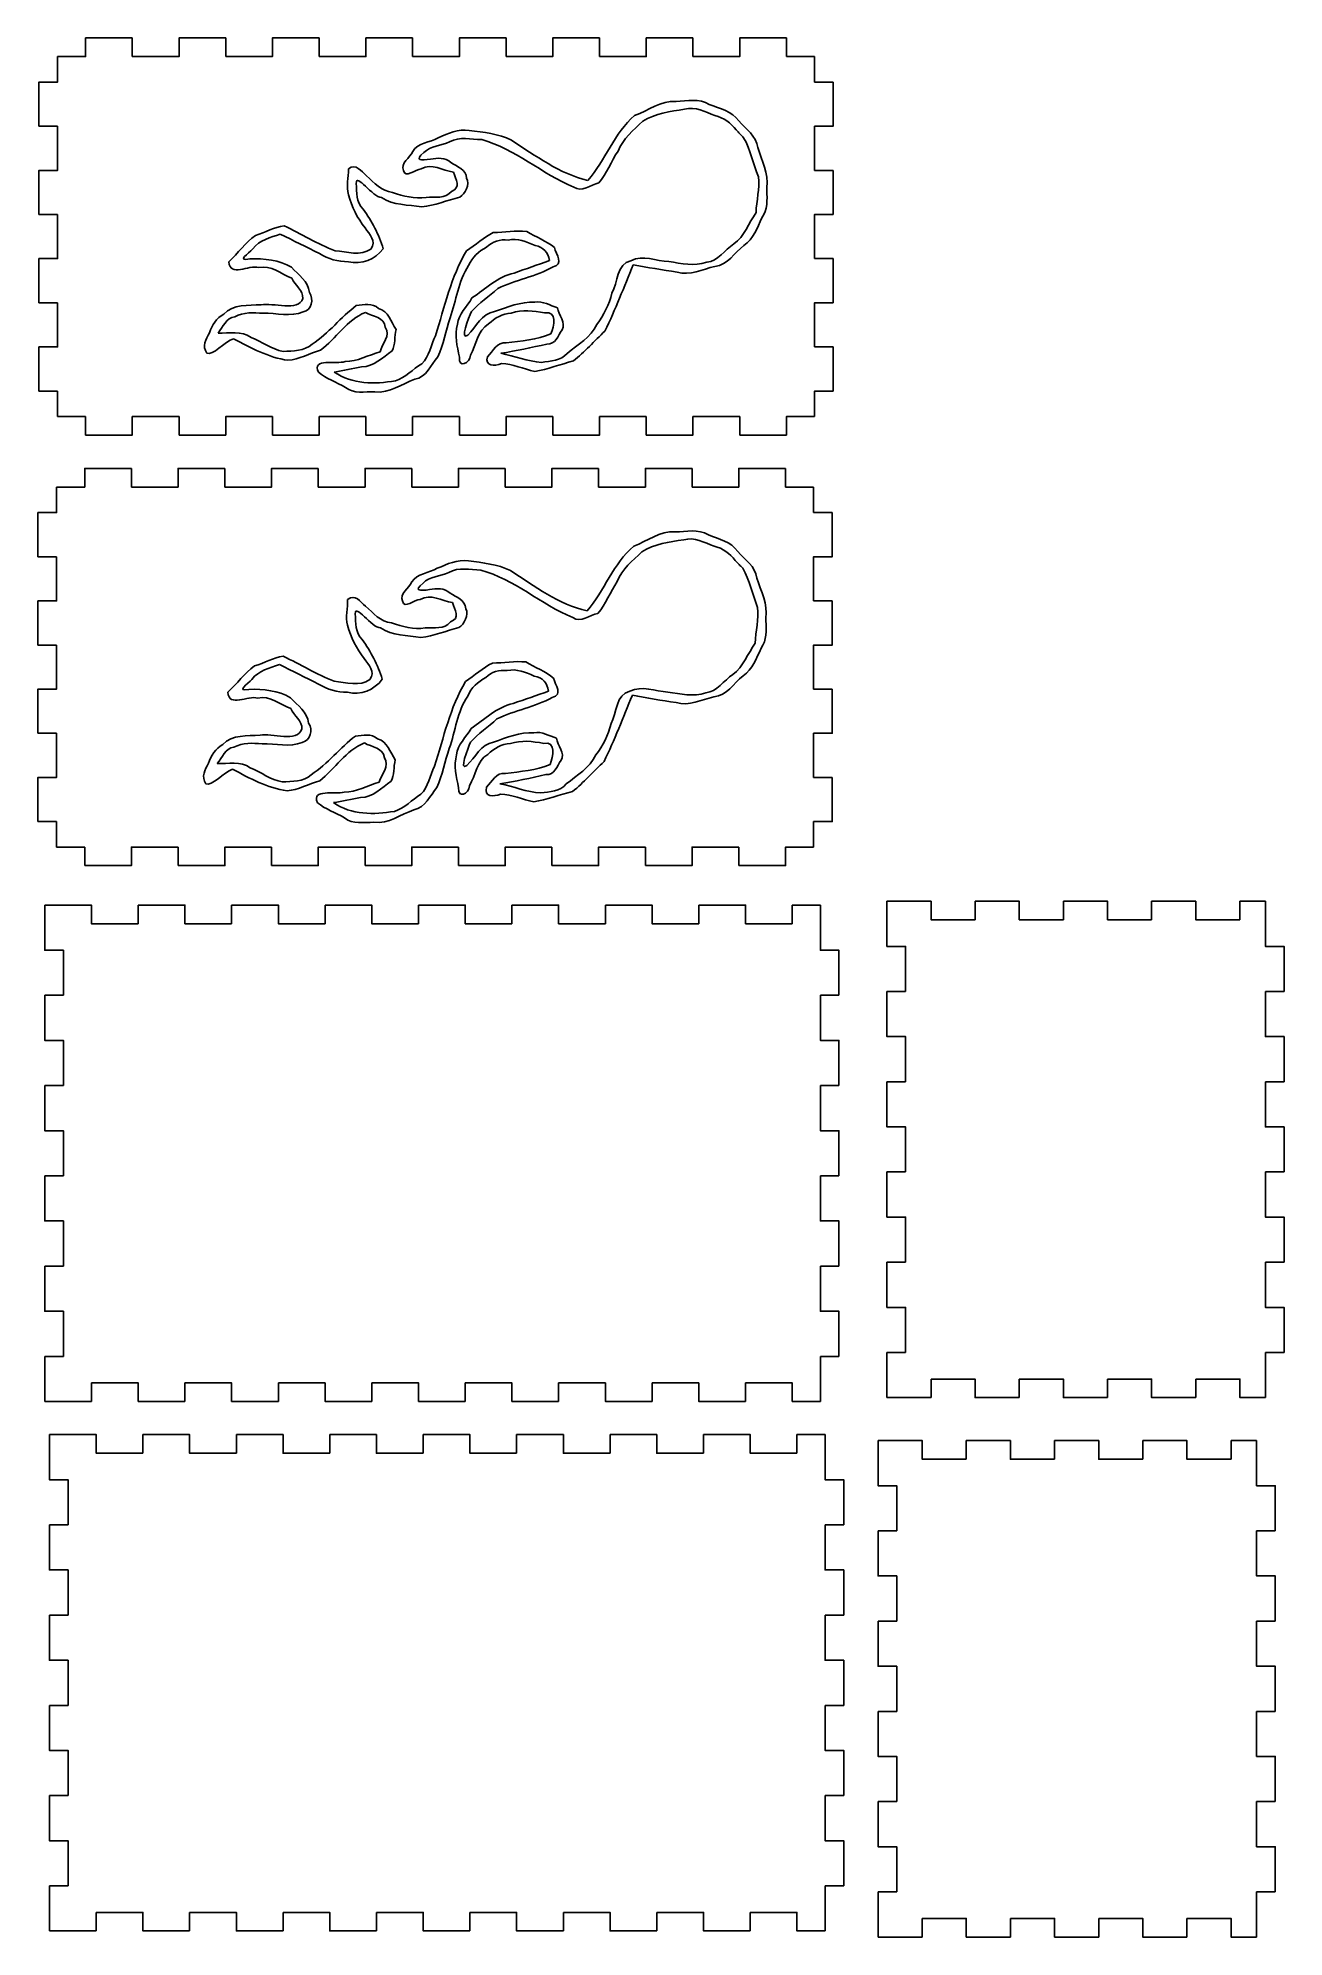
# Model space of a CAD drawing. Extents: x 23 to 927, y 28 to 1405.
import ezdxf

# ---------------------------------------------------------------- set-up
doc = ezdxf.new("R2010")
doc.units = 0
doc.layers.add('box', color=7, linetype='CONTINUOUS')

msp = doc.modelspace()

# ---------------------------------------------------------------- linework, layer by layer
at = {"layer": 'box', "color": 7}
for points in [[(37.6077, 1391.9602), (57.9897, 1391.9602), (57.9897, 1405.4602), (91.8727, 1405.4602)], [(91.8727, 1391.9602), (91.8727, 1405.4602)], [(91.8727, 1391.9602), (125.7547, 1391.9602), (125.7547, 1405.4602), (159.6367, 1405.4602)], [(159.6367, 1391.9602), (159.6367, 1405.4602)], [(159.6367, 1391.9602), (193.5197, 1391.9602), (193.5197, 1405.4602), (227.4017, 1405.4602)], [(227.4017, 1391.9602), (227.4017, 1405.4602)], [(227.4017, 1391.9602), (261.2837, 1391.9602), (261.2837, 1405.4602), (295.1667, 1405.4602)], [(295.1667, 1391.9602), (295.1667, 1405.4602)], [(295.1667, 1391.9602), (329.0487, 1391.9602), (329.0487, 1405.4602), (362.9307, 1405.4602)], [(362.9307, 1391.9602), (362.9307, 1405.4602)], [(362.9307, 1391.9602), (396.8137, 1391.9602), (396.8137, 1405.4602), (430.6957, 1405.4602)], [(430.6957, 1391.9602), (430.6957, 1405.4602)], [(430.6957, 1391.9602), (464.5777, 1391.9602), (464.5777, 1405.4602), (498.4607, 1405.4602)], [(498.4607, 1391.9602), (498.4607, 1405.4602)], [(498.4607, 1391.9602), (532.3427, 1391.9602), (532.3427, 1405.4602), (566.2247, 1405.4602)], [(566.2247, 1391.9602), (566.2247, 1405.4602)], [(37.6077, 1391.9602), (37.6077, 1373.4602), (24.1077, 1373.4602), (24.1077, 1341.4602)], [(566.2247, 1391.9602), (586.6077, 1391.9602)], [(586.6077, 1391.9602), (586.6077, 1373.4602)], [(600.1077, 1373.4602), (586.6077, 1373.4602)], [(600.1077, 1373.4602), (600.1077, 1341.4602), (586.6077, 1341.4602), (586.6077, 1309.4602)], [(37.6077, 1341.4602), (24.1077, 1341.4602)], [(37.6077, 1341.4602), (37.6077, 1309.4602), (24.1077, 1309.4602), (24.1077, 1277.4602)], [(529.79694, 1338.7597), (529.79618, 1338.7514)], [(600.1077, 1309.4602), (586.6077, 1309.4602)], [(600.1077, 1309.4602), (600.1077, 1277.4602), (586.6077, 1277.4602), (586.6077, 1245.4602)], [(551.99137, 1294.9257), (552.00392, 1294.9242)], [(37.6077, 1277.4602), (24.1077, 1277.4602)], [(37.6077, 1277.4602), (37.6077, 1245.4602), (24.1077, 1245.4602), (24.1077, 1213.4602)], [(600.1077, 1245.4602), (586.6077, 1245.4602)], [(600.1077, 1245.4602), (600.1077, 1213.4602), (586.6077, 1213.4602), (586.6077, 1181.4602)], [(37.6077, 1213.4602), (24.1077, 1213.4602)], [(37.6077, 1213.4602), (37.6077, 1181.4602), (24.1077, 1181.4602), (24.1077, 1149.4602)], [(600.1077, 1181.4602), (586.6077, 1181.4602)], [(600.1077, 1181.4602), (600.1077, 1149.4602), (586.6077, 1149.4602), (586.6077, 1130.9602)], [(37.6077, 1149.4602), (24.1077, 1149.4602)], [(37.6077, 1149.4602), (37.6077, 1130.9602)], [(37.6077, 1130.9602), (57.9897, 1130.9602)], [(57.9897, 1117.4602), (57.9897, 1130.9602)], [(57.9897, 1117.4602), (91.8727, 1117.4602), (91.8727, 1130.9602), (125.7547, 1130.9602)], [(125.7547, 1117.4602), (125.7547, 1130.9602)], [(125.7547, 1117.4602), (159.6367, 1117.4602), (159.6367, 1130.9602), (193.5197, 1130.9602)], [(193.5197, 1117.4602), (193.5197, 1130.9602)], [(193.5197, 1117.4602), (227.4017, 1117.4602), (227.4017, 1130.9602), (261.2837, 1130.9602)], [(261.2837, 1117.4602), (261.2837, 1130.9602)], [(261.2837, 1117.4602), (295.1667, 1117.4602), (295.1667, 1130.9602), (329.0487, 1130.9602)], [(329.0487, 1117.4602), (329.0487, 1130.9602)], [(329.0487, 1117.4602), (362.9307, 1117.4602), (362.9307, 1130.9602), (396.8137, 1130.9602)], [(396.8137, 1117.4602), (396.8137, 1130.9602)], [(396.8137, 1117.4602), (430.6957, 1117.4602), (430.6957, 1130.9602), (464.5777, 1130.9602)], [(464.5777, 1117.4602), (464.5777, 1130.9602)], [(464.5777, 1117.4602), (498.4607, 1117.4602), (498.4607, 1130.9602), (532.3427, 1130.9602)], [(532.3427, 1117.4602), (532.3427, 1130.9602)], [(532.3427, 1117.4602), (566.2247, 1117.4602), (566.2247, 1130.9602), (586.6077, 1130.9602)], [(36.945844, 1079.7698), (57.327844, 1079.7698), (57.327844, 1093.2698), (91.210844, 1093.2698)], [(91.210844, 1079.7698), (91.210844, 1093.2698)], [(91.210844, 1079.7698), (125.09284, 1079.7698), (125.09284, 1093.2698), (158.97484, 1093.2698)], [(158.97484, 1079.7698), (158.97484, 1093.2698)], [(158.97484, 1079.7698), (192.85784, 1079.7698), (192.85784, 1093.2698), (226.73984, 1093.2698)], [(226.73984, 1079.7698), (226.73984, 1093.2698)], [(226.73984, 1079.7698), (260.62184, 1079.7698), (260.62184, 1093.2698), (294.50484, 1093.2698)], [(294.50484, 1079.7698), (294.50484, 1093.2698)], [(294.50484, 1079.7698), (328.38684, 1079.7698), (328.38684, 1093.2698), (362.26884, 1093.2698)], [(362.26884, 1079.7698), (362.26884, 1093.2698)], [(362.26884, 1079.7698), (396.15184, 1079.7698), (396.15184, 1093.2698), (430.03384, 1093.2698)], [(430.03384, 1079.7698), (430.03384, 1093.2698)], [(430.03384, 1079.7698), (463.91584, 1079.7698), (463.91584, 1093.2698), (497.79884, 1093.2698)], [(497.79884, 1079.7698), (497.79884, 1093.2698)], [(497.79884, 1079.7698), (531.68084, 1079.7698), (531.68084, 1093.2698), (565.56284, 1093.2698)], [(565.56284, 1079.7698), (565.56284, 1093.2698)], [(36.945844, 1079.7698), (36.945844, 1061.2698), (23.445844, 1061.2698), (23.445844, 1029.2698)], [(565.56284, 1079.7698), (585.94584, 1079.7698)], [(585.94584, 1079.7698), (585.94584, 1061.2698)], [(599.44584, 1061.2698), (585.94584, 1061.2698)], [(599.44584, 1061.2698), (599.44584, 1029.2698), (585.94584, 1029.2698), (585.94584, 997.26984)], [(36.945844, 1029.2698), (23.445844, 1029.2698)], [(36.945844, 1029.2698), (36.945844, 997.26984), (23.445844, 997.26984), (23.445844, 965.26984)], [(529.13508, 1026.5693), (529.13432, 1026.561)], [(599.44584, 997.26984), (585.94584, 997.26984)], [(599.44584, 997.26984), (599.44584, 965.26984), (585.94584, 965.26984), (585.94584, 933.26984)], [(551.32951, 982.73534), (551.34206, 982.73384)], [(36.945844, 965.26984), (23.445844, 965.26984)], [(36.945844, 965.26984), (36.945844, 933.26984), (23.445844, 933.26984), (23.445844, 901.26984)], [(599.44584, 933.26984), (585.94584, 933.26984)], [(599.44584, 933.26984), (599.44584, 901.26984), (585.94584, 901.26984), (585.94584, 869.26984)], [(36.945844, 901.26984), (23.445844, 901.26984)], [(36.945844, 901.26984), (36.945844, 869.26984), (23.445844, 869.26984), (23.445844, 837.26984)], [(599.44584, 869.26984), (585.94584, 869.26984)], [(599.44584, 869.26984), (599.44584, 837.26984), (585.94584, 837.26984), (585.94584, 818.76984)], [(36.945844, 837.26984), (23.445844, 837.26984)], [(36.945844, 837.26984), (36.945844, 818.76984)], [(36.945844, 818.76984), (57.327844, 818.76984)], [(57.327844, 805.26984), (57.327844, 818.76984)], [(57.327844, 805.26984), (91.210844, 805.26984), (91.210844, 818.76984), (125.09284, 818.76984)], [(125.09284, 805.26984), (125.09284, 818.76984)], [(125.09284, 805.26984), (158.97484, 805.26984), (158.97484, 818.76984), (192.85784, 818.76984)], [(192.85784, 805.26984), (192.85784, 818.76984)], [(192.85784, 805.26984), (226.73984, 805.26984), (226.73984, 818.76984), (260.62184, 818.76984)], [(260.62184, 805.26984), (260.62184, 818.76984)], [(260.62184, 805.26984), (294.50484, 805.26984), (294.50484, 818.76984), (328.38684, 818.76984)], [(328.38684, 805.26984), (328.38684, 818.76984)], [(328.38684, 805.26984), (362.26884, 805.26984), (362.26884, 818.76984), (396.15184, 818.76984)], [(396.15184, 805.26984), (396.15184, 818.76984)], [(396.15184, 805.26984), (430.03384, 805.26984), (430.03384, 818.76984), (463.91584, 818.76984)], [(463.91584, 805.26984), (463.91584, 818.76984)], [(463.91584, 805.26984), (497.79884, 805.26984), (497.79884, 818.76984), (531.68084, 818.76984)], [(531.68084, 805.26984), (531.68084, 818.76984)], [(531.68084, 805.26984), (565.56284, 805.26984), (565.56284, 818.76984), (585.94584, 818.76984)], [(28.34646, 776.6929), (62.22881, 776.6929), (62.22881, 763.1929), (96.11116, 763.1929)], [(41.84646, 711.2384), (41.84646, 743.9656), (28.34646, 743.9656), (28.34646, 776.6929)], [(96.11116, 776.6929), (96.11116, 763.1929)], [(96.11116, 776.6929), (129.9935, 776.6929), (129.9935, 763.1929), (163.8759, 763.1929)], [(163.8759, 776.6929), (163.8759, 763.1929)], [(163.8759, 776.6929), (197.7582, 776.6929), (197.7582, 763.1929), (231.6406, 763.1929)], [(231.6406, 776.6929), (231.6406, 763.1929)], [(231.6406, 776.6929), (265.5229, 776.6929), (265.5229, 763.1929), (299.4053, 763.1929)], [(299.4053, 776.6929), (299.4053, 763.1929)], [(299.4053, 776.6929), (333.2876, 776.6929), (333.2876, 763.1929), (367.17, 763.1929)], [(367.17, 776.6929), (367.17, 763.1929)], [(367.17, 776.6929), (401.0523, 776.6929), (401.0523, 763.1929), (434.9347, 763.1929)], [(434.9347, 776.6929), (434.9347, 763.1929)], [(434.9347, 776.6929), (468.817, 776.6929), (468.817, 763.1929), (502.6994, 763.1929)], [(502.6994, 776.6929), (502.6994, 763.1929)], [(502.6994, 776.6929), (536.5818, 776.6929), (536.5818, 763.1929), (570.4641, 763.1929)], [(570.4641, 776.6929), (570.4641, 763.1929)], [(570.4641, 776.6929), (590.8465, 776.6929)], [(604.3465, 711.2384), (604.3465, 743.9656), (590.8465, 743.9656), (590.8465, 776.6929)], [(639.09247, 779.47922), (671.09247, 779.47922), (671.09247, 765.97922), (703.09247, 765.97922)], [(652.59247, 714.02522), (652.59247, 746.75222), (639.09247, 746.75222), (639.09247, 779.47922)], [(703.09247, 779.47922), (703.09247, 765.97922)], [(703.09247, 779.47922), (735.09247, 779.47922), (735.09247, 765.97922), (767.09247, 765.97922)], [(767.09247, 779.47922), (767.09247, 765.97922)], [(767.09247, 779.47922), (799.09247, 779.47922), (799.09247, 765.97922), (831.09247, 765.97922)], [(831.09247, 779.47922), (831.09247, 765.97922)], [(831.09247, 779.47922), (863.09247, 779.47922), (863.09247, 765.97922), (895.09247, 765.97922)], [(895.09247, 779.47922), (895.09247, 765.97922)], [(895.09247, 779.47922), (913.59247, 779.47922)], [(927.09247, 714.02522), (927.09247, 746.75222), (913.59247, 746.75222), (913.59247, 779.47922)], [(41.84646, 645.7838), (41.84646, 678.5111), (28.34646, 678.5111), (28.34646, 711.2384)], [(41.84646, 711.2384), (28.34646, 711.2384)], [(604.3465, 645.7838), (604.3465, 678.5111), (590.8465, 678.5111), (590.8465, 711.2384)], [(604.3465, 711.2384), (590.8465, 711.2384)], [(652.59247, 648.57022), (652.59247, 681.29822), (639.09247, 681.29822), (639.09247, 714.02522)], [(652.59247, 714.02522), (639.09247, 714.02522)], [(927.09247, 648.57022), (927.09247, 681.29822), (913.59247, 681.29822), (913.59247, 714.02522)], [(927.09247, 714.02522), (913.59247, 714.02522)], [(652.59247, 583.11622), (652.59247, 615.84322), (639.09247, 615.84322), (639.09247, 648.57022)], [(652.59247, 648.57022), (639.09247, 648.57022)], [(927.09247, 583.11622), (927.09247, 615.84322), (913.59247, 615.84322), (913.59247, 648.57022)], [(927.09247, 648.57022), (913.59247, 648.57022)], [(41.84646, 580.3293), (41.84646, 613.0565), (28.34646, 613.0565), (28.34646, 645.7838)], [(41.84646, 645.7838), (28.34646, 645.7838)], [(604.3465, 580.3293), (604.3465, 613.0565), (590.8465, 613.0565), (590.8465, 645.7838)], [(604.3465, 645.7838), (590.8465, 645.7838)], [(41.84646, 514.8747), (41.84646, 547.602), (28.34646, 547.602), (28.34646, 580.3293)], [(41.84646, 580.3293), (28.34646, 580.3293)], [(604.3465, 514.8747), (604.3465, 547.602), (590.8465, 547.602), (590.8465, 580.3293)], [(604.3465, 580.3293), (590.8465, 580.3293)], [(652.59247, 517.66122), (652.59247, 550.38822), (639.09247, 550.38822), (639.09247, 583.11622)], [(652.59247, 583.11622), (639.09247, 583.11622)], [(927.09247, 517.66122), (927.09247, 550.38822), (913.59247, 550.38822), (913.59247, 583.11622)], [(927.09247, 583.11622), (913.59247, 583.11622)], [(41.84646, 449.4202), (41.84646, 482.1475), (28.34646, 482.1475), (28.34646, 514.8747)], [(41.84646, 514.8747), (28.34646, 514.8747)], [(604.3465, 449.4202), (604.3465, 482.1475), (590.8465, 482.1475), (590.8465, 514.8747)], [(604.3465, 514.8747), (590.8465, 514.8747)], [(652.59247, 452.20722), (652.59247, 484.93422), (639.09247, 484.93422), (639.09247, 517.66122)], [(652.59247, 517.66122), (639.09247, 517.66122)], [(927.09247, 452.20722), (927.09247, 484.93422), (913.59247, 484.93422), (913.59247, 517.66122)], [(927.09247, 517.66122), (913.59247, 517.66122)], [(28.34646, 416.6929), (28.34646, 449.4202)], [(41.84646, 449.4202), (28.34646, 449.4202)], [(590.8465, 416.6929), (590.8465, 449.4202)], [(604.3465, 449.4202), (590.8465, 449.4202)], [(639.09247, 419.47922), (639.09247, 452.20722)], [(652.59247, 452.20722), (639.09247, 452.20722)], [(913.59247, 419.47922), (913.59247, 452.20722)], [(927.09247, 452.20722), (913.59247, 452.20722)], [(62.22881, 430.1929), (62.22881, 416.6929)], [(62.22881, 430.1929), (96.11116, 430.1929), (96.11116, 416.6929), (129.9935, 416.6929)], [(129.9935, 430.1929), (129.9935, 416.6929)], [(129.9935, 430.1929), (163.8759, 430.1929), (163.8759, 416.6929), (197.7582, 416.6929)], [(197.7582, 430.1929), (197.7582, 416.6929)], [(197.7582, 430.1929), (231.6406, 430.1929), (231.6406, 416.6929), (265.5229, 416.6929)], [(265.5229, 430.1929), (265.5229, 416.6929)], [(265.5229, 430.1929), (299.4053, 430.1929), (299.4053, 416.6929), (333.2876, 416.6929)], [(333.2876, 430.1929), (333.2876, 416.6929)], [(333.2876, 430.1929), (367.17, 430.1929), (367.17, 416.6929), (401.0523, 416.6929)], [(401.0523, 430.1929), (401.0523, 416.6929)], [(401.0523, 430.1929), (434.9347, 430.1929), (434.9347, 416.6929), (468.817, 416.6929)], [(468.817, 430.1929), (468.817, 416.6929)], [(468.817, 430.1929), (502.6994, 430.1929), (502.6994, 416.6929), (536.5818, 416.6929)], [(536.5818, 430.1929), (536.5818, 416.6929)], [(536.5818, 430.1929), (570.4641, 430.1929), (570.4641, 416.6929), (590.8465, 416.6929)], [(671.09247, 432.97922), (671.09247, 419.47922)], [(671.09247, 432.97922), (703.09247, 432.97922), (703.09247, 419.47922), (735.09247, 419.47922)], [(735.09247, 432.97922), (735.09247, 419.47922)], [(735.09247, 432.97922), (767.09247, 432.97922), (767.09247, 419.47922), (799.09247, 419.47922)], [(799.09247, 432.97922), (799.09247, 419.47922)], [(799.09247, 432.97922), (831.09247, 432.97922), (831.09247, 419.47922), (863.09247, 419.47922)], [(863.09247, 432.97922), (863.09247, 419.47922)], [(863.09247, 432.97922), (895.09247, 432.97922), (895.09247, 419.47922), (913.59247, 419.47922)], [(28.34646, 416.6929), (62.22881, 416.6929)], [(639.09247, 419.47922), (671.09247, 419.47922)], [(31.767393, 392.71857), (65.649693, 392.71857), (65.649693, 379.21857), (99.531993, 379.21857)], [(45.267393, 327.26407), (45.267393, 359.99127), (31.767393, 359.99127), (31.767393, 392.71857)], [(99.531993, 392.71857), (99.531993, 379.21857)], [(99.531993, 392.71857), (133.41399, 392.71857), (133.41399, 379.21857), (167.29699, 379.21857)], [(167.29699, 392.71857), (167.29699, 379.21857)], [(167.29699, 392.71857), (201.17899, 392.71857), (201.17899, 379.21857), (235.06099, 379.21857)], [(235.06099, 392.71857), (235.06099, 379.21857)], [(235.06099, 392.71857), (268.94399, 392.71857), (268.94399, 379.21857), (302.82599, 379.21857)], [(302.82599, 392.71857), (302.82599, 379.21857)], [(302.82599, 392.71857), (336.70899, 392.71857), (336.70899, 379.21857), (370.59099, 379.21857)], [(370.59099, 392.71857), (370.59099, 379.21857)], [(370.59099, 392.71857), (404.47299, 392.71857), (404.47299, 379.21857), (438.35599, 379.21857)], [(438.35599, 392.71857), (438.35599, 379.21857)], [(438.35599, 392.71857), (472.23799, 392.71857), (472.23799, 379.21857), (506.11999, 379.21857)], [(506.11999, 392.71857), (506.11999, 379.21857)], [(506.11999, 392.71857), (540.00299, 392.71857), (540.00299, 379.21857), (573.88499, 379.21857)], [(573.88499, 392.71857), (573.88499, 379.21857)], [(573.88499, 392.71857), (594.26699, 392.71857)], [(607.76699, 327.26407), (607.76699, 359.99127), (594.26699, 359.99127), (594.26699, 392.71857)], [(632.6929, 388.3465), (664.6929, 388.3465), (664.6929, 374.8465), (696.6929, 374.8465)], [(646.1929, 322.8919), (646.1929, 355.6192), (632.6929, 355.6192), (632.6929, 388.3465)], [(696.6929, 388.3465), (696.6929, 374.8465)], [(696.6929, 388.3465), (728.6929, 388.3465), (728.6929, 374.8465), (760.6929, 374.8465)], [(760.6929, 388.3465), (760.6929, 374.8465)], [(760.6929, 388.3465), (792.6929, 388.3465), (792.6929, 374.8465), (824.6929, 374.8465)], [(824.6929, 388.3465), (824.6929, 374.8465)], [(824.6929, 388.3465), (856.6929, 388.3465), (856.6929, 374.8465), (888.6929, 374.8465)], [(888.6929, 388.3465), (888.6929, 374.8465)], [(888.6929, 388.3465), (907.1929, 388.3465)], [(920.6929, 322.8919), (920.6929, 355.6192), (907.1929, 355.6192), (907.1929, 388.3465)], [(45.267393, 261.80947), (45.267393, 294.53677), (31.767393, 294.53677), (31.767393, 327.26407)], [(45.267393, 327.26407), (31.767393, 327.26407)], [(607.76699, 261.80947), (607.76699, 294.53677), (594.26699, 294.53677), (594.26699, 327.26407)], [(607.76699, 327.26407), (594.26699, 327.26407)], [(646.1929, 257.4374), (646.1929, 290.1646), (632.6929, 290.1646), (632.6929, 322.8919)], [(646.1929, 322.8919), (632.6929, 322.8919)], [(920.6929, 257.4374), (920.6929, 290.1646), (907.1929, 290.1646), (907.1929, 322.8919)], [(920.6929, 322.8919), (907.1929, 322.8919)], [(45.267393, 196.35497), (45.267393, 229.08217), (31.767393, 229.08217), (31.767393, 261.80947)], [(45.267393, 261.80947), (31.767393, 261.80947)], [(607.76699, 196.35497), (607.76699, 229.08217), (594.26699, 229.08217), (594.26699, 261.80947)], [(607.76699, 261.80947), (594.26699, 261.80947)], [(646.1929, 191.9828), (646.1929, 224.7101), (632.6929, 224.7101), (632.6929, 257.4374)], [(646.1929, 257.4374), (632.6929, 257.4374)], [(920.6929, 191.9828), (920.6929, 224.7101), (907.1929, 224.7101), (907.1929, 257.4374)], [(920.6929, 257.4374), (907.1929, 257.4374)], [(45.267393, 130.90037), (45.267393, 163.62767), (31.767393, 163.62767), (31.767393, 196.35497)], [(45.267393, 196.35497), (31.767393, 196.35497)], [(607.76699, 130.90037), (607.76699, 163.62767), (594.26699, 163.62767), (594.26699, 196.35497)], [(607.76699, 196.35497), (594.26699, 196.35497)], [(646.1929, 126.5283), (646.1929, 159.2555), (632.6929, 159.2555), (632.6929, 191.9828)], [(646.1929, 191.9828), (632.6929, 191.9828)], [(920.6929, 126.5283), (920.6929, 159.2555), (907.1929, 159.2555), (907.1929, 191.9828)], [(920.6929, 191.9828), (907.1929, 191.9828)], [(45.267393, 65.445872), (45.267393, 98.173172), (31.767393, 98.173172), (31.767393, 130.90037)], [(45.267393, 130.90037), (31.767393, 130.90037)], [(607.76699, 65.445872), (607.76699, 98.173172), (594.26699, 98.173172), (594.26699, 130.90037)], [(607.76699, 130.90037), (594.26699, 130.90037)], [(646.1929, 61.07373), (646.1929, 93.801), (632.6929, 93.801), (632.6929, 126.5283)], [(646.1929, 126.5283), (632.6929, 126.5283)], [(920.6929, 61.07373), (920.6929, 93.801), (907.1929, 93.801), (907.1929, 126.5283)], [(920.6929, 126.5283), (907.1929, 126.5283)], [(31.767393, 32.718572), (31.767393, 65.445872)], [(45.267393, 65.445872), (31.767393, 65.445872)], [(594.26699, 32.718572), (594.26699, 65.445872)], [(607.76699, 65.445872), (594.26699, 65.445872)], [(632.6929, 28.34646), (632.6929, 61.07373)], [(646.1929, 61.07373), (632.6929, 61.07373)], [(907.1929, 28.34646), (907.1929, 61.07373)], [(920.6929, 61.07373), (907.1929, 61.07373)], [(65.649693, 46.218572), (65.649693, 32.718572)], [(65.649693, 46.218572), (99.531993, 46.218572), (99.531993, 32.718572), (133.41399, 32.718572)], [(133.41399, 46.218572), (133.41399, 32.718572)], [(133.41399, 46.218572), (167.29699, 46.218572), (167.29699, 32.718572), (201.17899, 32.718572)], [(201.17899, 46.218572), (201.17899, 32.718572)], [(201.17899, 46.218572), (235.06099, 46.218572), (235.06099, 32.718572), (268.94399, 32.718572)], [(268.94399, 46.218572), (268.94399, 32.718572)], [(268.94399, 46.218572), (302.82599, 46.218572), (302.82599, 32.718572), (336.70899, 32.718572)], [(336.70899, 46.218572), (336.70899, 32.718572)], [(336.70899, 46.218572), (370.59099, 46.218572), (370.59099, 32.718572), (404.47299, 32.718572)], [(404.47299, 46.218572), (404.47299, 32.718572)], [(404.47299, 46.218572), (438.35599, 46.218572), (438.35599, 32.718572), (472.23799, 32.718572)], [(472.23799, 46.218572), (472.23799, 32.718572)], [(472.23799, 46.218572), (506.11999, 46.218572), (506.11999, 32.718572), (540.00299, 32.718572)], [(540.00299, 46.218572), (540.00299, 32.718572)], [(540.00299, 46.218572), (573.88499, 46.218572), (573.88499, 32.718572), (594.26699, 32.718572)], [(664.6929, 41.84646), (664.6929, 28.34646)], [(664.6929, 41.84646), (696.6929, 41.84646), (696.6929, 28.34646), (728.6929, 28.34646)], [(728.6929, 41.84646), (728.6929, 28.34646)], [(728.6929, 41.84646), (760.6929, 41.84646), (760.6929, 28.34646), (792.6929, 28.34646)], [(792.6929, 41.84646), (792.6929, 28.34646)], [(792.6929, 41.84646), (824.6929, 41.84646), (824.6929, 28.34646), (856.6929, 28.34646)], [(856.6929, 41.84646), (856.6929, 28.34646)], [(856.6929, 41.84646), (888.6929, 41.84646), (888.6929, 28.34646), (907.1929, 28.34646)], [(31.767393, 32.718572), (65.649693, 32.718572)], [(632.6929, 28.34646), (664.6929, 28.34646)]]:
    msp.add_lwpolyline(points, dxfattribs=at)
for points in [[(456.13627, 1349.1802), (466.09438, 1352.8197), (475.10822, 1360.3119), (486.16071, 1359.4864)], [(492.37025, 1353.7241), (482.09147, 1352.4301), (470.97905, 1350.5105), (462.10892, 1345.1427)], [(486.16071, 1359.4864), (494.34338, 1359.641), (502.86713, 1361.926), (510.2879, 1357.3252)], [(514.42848, 1349.1338), (507.24047, 1351.8252), (500.2624, 1356.003), (492.37025, 1353.7241)], [(510.2879, 1357.3252), (517.87121, 1354.0439), (526.69105, 1352.6295), (531.59738, 1345.3051)], [(313.69826, 1333.0737), (320.91347, 1336.2599), (328.13432, 1339.5735), (336.22811, 1338.3816)], [(336.22811, 1338.3816), (346.45913, 1337.1784), (357.48025, 1336.0315), (366.74449, 1331.4182)], [(422.30037, 1302.1682), (434.89025, 1316.7406), (441.34607, 1336.5085), (456.13627, 1349.1802)], [(462.10892, 1345.1427), (455.19637, 1338.6381), (447.79121, 1332.5174), (444.10415, 1323.4975)], [(529.79618, 1338.7514), (525.83389, 1343.9465), (520.80698, 1347.55), (514.42848, 1349.1338)], [(535.20845, 1333.1013), (533.40549, 1334.9857), (531.59566, 1336.8829), (529.79694, 1338.7597)], [(531.59738, 1345.3051), (537.01806, 1339.3725), (544.22317, 1334.5407), (545.42815, 1326.0067)], [(288.52682, 1309.3757), (285.96354, 1314.6531), (293.26912, 1318.5453), (295.18839, 1323.1937)], [(295.18839, 1323.1937), (298.98854, 1329.4709), (307.6839, 1329.5842), (313.69826, 1333.0737)], [(303.34447, 1322.3466), (296.13927, 1316.3657), (301.3124, 1316.6336), (308.03059, 1317.6811)], [(321.97906, 1330.1114), (315.95216, 1327.2489), (307.99928, 1327.2466), (303.34447, 1322.3466)], [(345.24404, 1331.7471), (337.37434, 1332.0903), (329.29118, 1334.0858), (321.97906, 1330.1114)], [(411.94327, 1297.3598), (388.79992, 1306.9282), (369.55634, 1325.1497), (345.24404, 1331.7471)], [(366.74449, 1331.4182), (384.31081, 1320.1294), (401.72969, 1306.856), (422.30037, 1302.1682)], [(444.10415, 1323.4975), (439.33155, 1315.9479), (435.70426, 1307.0256), (430.22445, 1300.324)], [(545.98904, 1304.7765), (542.16495, 1314.0765), (540.14452, 1324.4841), (535.20845, 1333.1013)], [(545.42815, 1326.0067), (548.44547, 1316.4646), (553.46074, 1307.2621), (551.98137, 1296.9544)], [(248.59825, 1291.7519), (246.74625, 1297.7609), (248.8625, 1304.3301), (248.68335, 1310.575)], [(248.68335, 1310.575), (254.20216, 1314.7005), (257.68705, 1308.9107), (261.67261, 1305.5597)], [(301.28526, 1310.5393), (297.16986, 1310.4365), (289.60882, 1303.179), (288.52682, 1309.3757)], [(324.68055, 1308.1681), (316.8686, 1309.2908), (308.8734, 1314.9942), (301.28526, 1310.5393)], [(308.03059, 1317.6811), (313.35124, 1318.3025), (318.73194, 1319.1794), (322.9365, 1315.048)], [(322.9365, 1315.048), (327.66557, 1312.0698), (333.84409, 1310.2794), (334.2941, 1303.796)], [(272.55884, 1289.8859), (266.27439, 1289.6903), (253.9117, 1308.1652), (254.24265, 1300.0537)], [(254.24265, 1300.0537), (254.72775, 1293.4186), (254.00382, 1286.3672), (259.2677, 1281.3796)], [(261.67261, 1305.5597), (267.39405, 1300.5547), (272.41834, 1294.3038), (280.4903, 1293.4983)], [(323.2571, 1294.2218), (330.55469, 1296.9107), (326.45906, 1302.8722), (324.68055, 1308.1681)], [(334.2941, 1303.796), (336.98864, 1299.257), (333.09182, 1292.4064), (329.41643, 1290.0496)], [(430.22445, 1300.324), (424.12849, 1299.293), (417.78225, 1293.1107), (411.94327, 1297.3598)], [(544.19565, 1278.7989), (544.50058, 1287.4229), (547.017, 1296.3128), (545.98904, 1304.7765)], [(552.00392, 1294.9242), (552.22255, 1288.0032), (552.76317, 1281.0117), (548.51033, 1275.0742)], [(551.98137, 1296.9544), (551.98537, 1296.2816), (551.98437, 1295.5964), (551.99137, 1294.9257)], [(260.70686, 1267.684), (254.97433, 1274.8487), (251.05536, 1282.9306), (248.59825, 1291.7519)], [(259.2677, 1281.3796), (265.57778, 1272.6255), (270.62975, 1262.9939), (273.80705, 1252.6705)], [(301.79395, 1282.9431), (291.88312, 1284.7182), (281.16968, 1283.8849), (272.55884, 1289.8859)], [(280.4903, 1293.4983), (288.44371, 1290.681), (296.49173, 1288.5897), (304.97872, 1289.8647)], [(329.41643, 1290.0496), (320.18995, 1287.9373), (311.11284, 1283.8051), (301.79395, 1282.9431)], [(304.97872, 1289.8647), (311.35726, 1290.5418), (318.80815, 1288.3072), (323.2571, 1294.2218)], [(181.21068, 1262.2413), (188.09831, 1264.3118), (195.10218, 1268.478), (201.92006, 1269.2951)], [(201.92006, 1269.2951), (214.30477, 1263.4515), (226.19668, 1256.0313), (238.88949, 1251.1733)], [(264.73078, 1252.4021), (269.2085, 1258.1995), (263.89374, 1262.8131), (260.70686, 1267.684)], [(528.04812, 1256.0629), (535.83579, 1261.5749), (538.79196, 1271.2384), (544.19565, 1278.7989)], [(548.51033, 1275.0742), (545.11283, 1267.7147), (542.41828, 1259.8484), (535.41245, 1255.0902)], [(161.83629, 1243.2254), (168.43982, 1249.3437), (173.8567, 1257.2619), (181.21068, 1262.2413)], [(199.17053, 1263.2764), (191.99357, 1260.6089), (184.11398, 1259.0817), (179.31469, 1252.5584)], [(227.57149, 1249.1801), (218.1045, 1253.8788), (208.63752, 1258.5775), (199.17053, 1263.2764)], [(334.11241, 1251.0356), (340.68469, 1255.3118), (346.7935, 1260.911), (353.6521, 1264.3691)], [(348.79376, 1253.8269), (343.13159, 1250.5837), (338.20817, 1246.6486), (335.74057, 1240.4117)], [(364.34277, 1258.9453), (358.40021, 1259.5107), (353.16927, 1257.9492), (348.79376, 1253.8269)], [(353.6521, 1264.3691), (361.6805, 1264.4461), (370.02878, 1265.9311), (377.87004, 1265.181)], [(383.91967, 1254.9185), (377.65337, 1257.779), (371.3548, 1260.4498), (364.34277, 1258.9453)], [(377.87004, 1265.181), (384.40186, 1261.1272), (392.32715, 1258.2567), (398.00917, 1253.4818)], [(394.40886, 1243.9926), (393.5226, 1250.1242), (390.03308, 1253.7729), (383.91967, 1254.9185)], [(398.00917, 1253.4818), (399.14145, 1248.3047), (405.15056, 1241.3627), (397.10657, 1239.5069)], [(508.4044, 1242.8), (516.68263, 1243.5407), (521.42425, 1251.8035), (528.04812, 1256.0629)], [(535.41245, 1255.0902), (528.56526, 1249.6312), (523.66312, 1240.741), (514.2444, 1239.8181)], [(183.49828, 1238.9701), (176.33121, 1241.0839), (162.66387, 1231.7557), (161.83629, 1243.2254)], [(179.31469, 1252.5584), (176.12725, 1249.1221), (167.17158, 1243.2992), (177.12562, 1245.3006)], [(177.12562, 1245.3006), (187.25341, 1245.5134), (198.59885, 1244.5509), (207.24637, 1239.2235)], [(207.44952, 1231.3002), (199.56687, 1234.3476), (192.42209, 1240.9654), (183.49828, 1238.9701)], [(248.53985, 1243.2321), (240.96158, 1243.1293), (233.98858, 1245.1687), (227.57149, 1249.1801)], [(238.88949, 1251.1733), (247.22544, 1250.4546), (257.86527, 1247.0044), (264.73078, 1252.4021)], [(273.80705, 1252.6705), (267.98979, 1244.7639), (258.0793, 1240.7186), (248.53985, 1243.2321)], [(311.71691, 1189.5643), (318.32118, 1210.2456), (323.00002, 1232.318), (334.11241, 1251.0356)], [(335.74057, 1240.4117), (328.15852, 1229.1325), (326.88351, 1215.1134), (322.37912, 1202.4974)], [(397.10657, 1239.5069), (384.57293, 1232.3791), (369.69452, 1230.1259), (356.97909, 1223.8322)], [(368.72442, 1235.0053), (377.28574, 1238.0011), (385.84732, 1240.997), (394.40886, 1243.9926)], [(455.17672, 1241.051), (448.42313, 1224.9974), (442.28808, 1208.4499), (434.61123, 1192.9366)], [(439.67388, 1220.442), (443.9033, 1228.054), (443.15668, 1241.919), (453.38346, 1243.8919)], [(453.38346, 1243.8919), (462.09887, 1248.4529), (471.73111, 1243.7123), (480.93611, 1243.3057)], [(486.8906, 1235.7154), (476.28145, 1237.2604), (465.70625, 1239.0326), (455.17672, 1241.051)], [(480.93611, 1243.3057), (490.11724, 1241.9797), (499.31718, 1239.7818), (508.4044, 1242.8)], [(514.2444, 1239.8181), (505.16182, 1237.8812), (496.28353, 1232.6785), (486.8906, 1235.7154)], [(207.24637, 1239.2235), (212.56629, 1233.6819), (219.15661, 1228.9334), (220.3967, 1220.8441)], [(215.50972, 1216.5554), (215.79191, 1222.3729), (209.82405, 1226.2902), (207.44952, 1231.3002)], [(338.17051, 1216.9548), (348.07811, 1223.5044), (356.76079, 1232.4096), (368.72442, 1235.0053)], [(158.13999, 1205.2239), (164.9896, 1212.7891), (175.93846, 1211.3894), (185.20025, 1211.9908)], [(185.20025, 1211.9908), (193.70547, 1213.7997), (212.32794, 1206.5757), (215.50972, 1216.5554)], [(220.3967, 1220.8441), (223.67201, 1215.9853), (221.88931, 1208.0931), (215.81505, 1206.8588)], [(254.29549, 1211.442), (259.90035, 1211.9216), (265.73513, 1213.5557), (270.41591, 1209.4028)], [(327.73028, 1197.8508), (328.25182, 1205.3459), (334.82975, 1210.5336), (338.17051, 1216.9548)], [(356.97909, 1223.8322), (350.71249, 1218.1277), (343.37963, 1213.1792), (337.74932, 1207.0238)], [(354.56057, 1206.9976), (364.06954, 1210.4479), (373.49327, 1214.319), (383.80834, 1213.8104)], [(383.80834, 1213.8104), (389.62982, 1215.0295), (394.76378, 1211.3425), (400.20756, 1209.8664)], [(428.67926, 1197.7011), (433.84955, 1204.5608), (437.703, 1212.0506), (439.67388, 1220.442)], [(147.73884, 1191.6974), (149.79776, 1197.3366), (152.66851, 1202.3243), (158.13999, 1205.2239)], [(166.221, 1203.337), (159.76336, 1202.6068), (157.82256, 1195.8359), (154.04483, 1191.5215)], [(186.7437, 1205.7859), (179.6926, 1206.3846), (172.67175, 1206.7782), (166.221, 1203.337)], [(215.81505, 1206.8588), (206.6666, 1202.8536), (196.42226, 1206.225), (186.7437, 1205.7859)], [(222.32489, 1183.4016), (234.11741, 1191.261), (243.29995, 1203.0884), (254.29549, 1211.442)], [(260.85497, 1206.482), (247.5277, 1201.0515), (239.49054, 1187.5445), (228.41941, 1178.9967)], [(275.29128, 1195.72), (274.6662, 1203.1686), (266.06804, 1203.2644), (260.85497, 1206.482)], [(270.41591, 1209.4028), (277.65443, 1207.4052), (279.40905, 1199.7121), (283.1817, 1194.1145)], [(322.37912, 1202.4974), (319.18613, 1193.1703), (317.59775, 1183.0475), (313.42765, 1174.2054)], [(337.74932, 1207.0238), (336.01066, 1202.7371), (329.07265, 1185.5854), (335.17587, 1189.996)], [(335.17587, 1189.996), (341.36352, 1196.0626), (345.17821, 1205.5885), (354.56057, 1206.9976)], [(350.27726, 1198.121), (342.18254, 1193.4367), (341.47503, 1182.998), (337.13448, 1175.3895)], [(366.70331, 1205.9335), (360.17233, 1205.6444), (354.97063, 1202.4395), (350.27726, 1198.121)], [(390.85465, 1206.1541), (382.7549, 1207.5895), (374.66637, 1208.6886), (366.70331, 1205.9335)], [(395.44243, 1190.9022), (397.67053, 1196.4617), (400.19922, 1207.7025), (390.85465, 1206.1541)], [(400.20756, 1209.8664), (400.92247, 1204.5819), (406.59664, 1198.7589), (403.50134, 1193.8884)], [(145.86718, 1176.9015), (142.35013, 1182.0426), (145.1726, 1186.863), (147.73884, 1191.6974)], [(165.26602, 1187.392), (158.70602, 1185.2522), (150.06143, 1174.6954), (145.86718, 1176.9015)], [(154.04483, 1191.5215), (162.14538, 1190.9984), (170.94539, 1193.5624), (177.98691, 1188.3691)], [(204.76093, 1171.7408), (190.53315, 1173.779), (177.79343, 1180.7388), (165.26602, 1187.392)], [(177.98691, 1188.3691), (185.77337, 1185.2482), (193.09059, 1179.7141), (201.18001, 1178.1496)], [(271.49115, 1177.9305), (273.23319, 1183.841), (279.37389, 1189.5733), (275.29128, 1195.72)], [(283.1817, 1194.1145), (281.95887, 1189.1072), (282.57509, 1182.993), (280.31112, 1178.6127)], [(301.83183, 1169.2293), (307.18257, 1174.3535), (308.44292, 1183.0057), (311.71691, 1189.5643)], [(329.17057, 1174.004), (327.33792, 1181.9128), (325.42491, 1189.8189), (327.73028, 1197.8508)], [(349.32705, 1174.3509), (353.59487, 1178.2938), (356.2094, 1185.378), (363.09358, 1184.3506)], [(363.09358, 1184.3506), (373.99965, 1185.7746), (385.23719, 1186.4861), (395.44243, 1190.9022)], [(403.50134, 1193.8884), (400.43231, 1189.5503), (398.90722, 1183.053), (392.41352, 1183.505)], [(407.24976, 1176.7125), (415.01137, 1183.1413), (424.23191, 1188.2323), (428.67926, 1197.7011)], [(434.61123, 1192.9366), (426.93193, 1185.8364), (419.86124, 1177.6896), (411.80052, 1171.2456)], [(201.18001, 1178.1496), (208.59885, 1178.6331), (216.37779, 1178.1136), (222.32489, 1183.4016)], [(228.41941, 1178.9967), (220.51338, 1176.8681), (212.77832, 1172.2487), (204.76093, 1171.7408)], [(226.77852, 1163.0733), (222.02777, 1173.5108), (239.78026, 1168.7413), (246.11766, 1170.7707)], [(246.11766, 1170.7707), (255.07124, 1170.8227), (263.04583, 1175.4852), (271.49115, 1177.9305)], [(280.31112, 1178.6127), (273.23518, 1173.944), (267.16037, 1166.9599), (258.09492, 1166.8945)], [(313.42765, 1174.2054), (308.33418, 1168.1935), (305.21761, 1159.6934), (296.75247, 1157.926)], [(337.13448, 1175.3895), (336.7661, 1169.4389), (328.15919, 1165.5992), (329.17057, 1174.004)], [(359.59576, 1169.3973), (354.28919, 1167.108), (347.65667, 1167.427), (349.32705, 1174.3509)], [(392.41352, 1183.505), (381.39254, 1180.9425), (370.31986, 1178.5872), (359.14749, 1176.783)], [(359.14749, 1176.783), (368.96279, 1174.8334), (378.68419, 1170.8932), (388.55658, 1170.1599)], [(411.80052, 1171.2456), (402.42082, 1168.8953), (393.04959, 1165.1878), (383.665, 1163.6745)], [(388.55658, 1170.1599), (395.254, 1171.2665), (402.51886, 1171.0615), (407.24976, 1176.7125)], [(246.3948, 1152.089), (240.03188, 1155.9022), (232.27529, 1158.5115), (226.77852, 1163.0733)], [(258.09492, 1166.8945), (251.50732, 1165.6394), (244.91941, 1164.3844), (238.33209, 1163.1295)], [(238.33209, 1163.1295), (251.43867, 1154.263), (267.58769, 1154.2314), (282.6392, 1156.8319)], [(296.75247, 1157.926), (287.14992, 1154.5986), (278.35635, 1147.5103), (267.74487, 1148.8722)], [(282.6392, 1156.8319), (289.80283, 1158.976), (295.31311, 1165.4112), (301.83183, 1169.2293)], [(383.665, 1163.6745), (375.63308, 1165.3273), (367.6777, 1169.1563), (359.59576, 1169.3973)], [(267.74487, 1148.8722), (260.42048, 1149.0706), (252.55918, 1147.0076), (246.3948, 1152.089)], [(455.47441, 1036.9898), (465.43252, 1040.6293), (474.44636, 1048.1215), (485.49885, 1047.296)], [(485.49885, 1047.296), (493.68152, 1047.4506), (502.20527, 1049.7356), (509.62604, 1045.1348)], [(421.63851, 989.97784), (434.22839, 1004.5502), (440.68421, 1024.3181), (455.47441, 1036.9898)], [(461.44706, 1032.9523), (454.53451, 1026.4477), (447.12935, 1020.327), (443.44229, 1011.3071)], [(491.70839, 1041.5337), (481.42961, 1040.2397), (470.31719, 1038.3201), (461.44706, 1032.9523)], [(513.76662, 1036.9434), (506.57861, 1039.6348), (499.60054, 1043.8126), (491.70839, 1041.5337)], [(509.62604, 1045.1348), (517.20935, 1041.8535), (526.02919, 1040.4391), (530.93552, 1033.1147)], [(529.13432, 1026.561), (525.17203, 1031.7561), (520.14512, 1035.3596), (513.76662, 1036.9434)], [(530.93552, 1033.1147), (536.3562, 1027.1821), (543.56131, 1022.3503), (544.76629, 1013.8163)], [(294.52653, 1011.0033), (298.32668, 1017.2805), (307.02204, 1017.3938), (313.0364, 1020.8833)], [(313.0364, 1020.8833), (320.25161, 1024.0695), (327.47246, 1027.3831), (335.56625, 1026.1912)], [(344.58218, 1019.5567), (336.71248, 1019.8999), (328.62932, 1021.8954), (321.3172, 1017.921)], [(335.56625, 1026.1912), (345.79727, 1024.988), (356.81839, 1023.8411), (366.08263, 1019.2278)], [(411.28141, 985.16944), (388.13806, 994.73784), (368.89448, 1012.9593), (344.58218, 1019.5567)], [(366.08263, 1019.2278), (383.64895, 1007.939), (401.06783, 994.66564), (421.63851, 989.97784)], [(534.54659, 1020.9109), (532.74363, 1022.7953), (530.9338, 1024.6925), (529.13508, 1026.5693)], [(545.32718, 992.58614), (541.50309, 1001.8861), (539.48266, 1012.2937), (534.54659, 1020.9109)], [(287.86496, 997.18534), (285.30168, 1002.4627), (292.60726, 1006.3549), (294.52653, 1011.0033)], [(302.68261, 1010.1562), (295.47741, 1004.1753), (300.65054, 1004.4432), (307.36873, 1005.4907)], [(321.3172, 1017.921), (315.2903, 1015.0585), (307.33742, 1015.0562), (302.68261, 1010.1562)], [(307.36873, 1005.4907), (312.68938, 1006.1121), (318.07008, 1006.989), (322.27464, 1002.8576)], [(443.44229, 1011.3071), (438.66969, 1003.7575), (435.0424, 994.83524), (429.56259, 988.13364)], [(544.76629, 1013.8163), (547.78361, 1004.2742), (552.79888, 995.07174), (551.31951, 984.76404)], [(247.93639, 979.56154), (246.08439, 985.57054), (248.20064, 992.13974), (248.02149, 998.38464)], [(248.02149, 998.38464), (253.5403, 1002.5101), (257.02519, 996.72034), (261.01075, 993.36934)], [(271.89698, 977.69554), (265.61253, 977.49994), (253.24984, 995.97484), (253.58079, 987.86334)], [(261.01075, 993.36934), (266.73219, 988.36434), (271.75648, 982.11344), (279.82844, 981.30794)], [(300.6234, 998.34894), (296.508, 998.24614), (288.94696, 990.98864), (287.86496, 997.18534)], [(324.01869, 995.97774), (316.20674, 997.10044), (308.21154, 1002.8038), (300.6234, 998.34894)], [(322.27464, 1002.8576), (327.00371, 999.87944), (333.18223, 998.08904), (333.63224, 991.60564)], [(322.59524, 982.03144), (329.89283, 984.72034), (325.7972, 990.68184), (324.01869, 995.97774)], [(333.63224, 991.60564), (336.32678, 987.06664), (332.42996, 980.21604), (328.75457, 977.85924)], [(543.53379, 966.60854), (543.83872, 975.23254), (546.35514, 984.12244), (545.32718, 992.58614)], [(260.045, 955.49364), (254.31247, 962.65834), (250.3935, 970.74024), (247.93639, 979.56154)], [(253.58079, 987.86334), (254.06589, 981.22824), (253.34196, 974.17684), (258.60584, 969.18924)], [(279.82844, 981.30794), (287.78185, 978.49064), (295.82987, 976.39934), (304.31686, 977.67434)], [(328.75457, 977.85924), (319.52809, 975.74694), (310.45098, 971.61474), (301.13209, 970.75274)], [(304.31686, 977.67434), (310.6954, 978.35144), (318.14629, 976.11684), (322.59524, 982.03144)], [(429.56259, 988.13364), (423.46663, 987.10264), (417.12039, 980.92034), (411.28141, 985.16944)], [(551.34206, 982.73384), (551.56069, 975.81284), (552.10131, 968.82134), (547.84847, 962.88384)], [(551.31951, 984.76404), (551.32351, 984.09124), (551.32251, 983.40604), (551.32951, 982.73534)], [(258.60584, 969.18924), (264.91592, 960.43514), (269.96789, 950.80354), (273.14519, 940.48014)], [(301.13209, 970.75274), (291.22126, 972.52784), (280.50782, 971.69454), (271.89698, 977.69554)], [(527.38626, 943.87254), (535.17393, 949.38454), (538.1301, 959.04804), (543.53379, 966.60854)], [(198.50867, 951.08604), (191.33171, 948.41854), (183.45212, 946.89134), (178.65283, 940.36804)], [(180.54882, 950.05094), (187.43645, 952.12144), (194.44032, 956.28764), (201.2582, 957.10474)], [(226.90963, 936.98974), (217.44264, 941.68844), (207.97566, 946.38714), (198.50867, 951.08604)], [(201.2582, 957.10474), (213.64291, 951.26114), (225.53482, 943.84094), (238.22763, 938.98294)], [(264.06892, 940.21174), (268.54664, 946.00914), (263.23188, 950.62274), (260.045, 955.49364)], [(333.45055, 938.84524), (340.02283, 943.12144), (346.13164, 948.72064), (352.99024, 952.17874)], [(352.99024, 952.17874), (361.01864, 952.25574), (369.36692, 953.74074), (377.20818, 952.99064)], [(377.20818, 952.99064), (383.74, 948.93684), (391.66529, 946.06634), (397.34731, 941.29144)], [(547.84847, 962.88384), (544.45097, 955.52434), (541.75642, 947.65804), (534.75059, 942.89984)], [(161.17443, 931.03504), (167.77796, 937.15334), (173.19484, 945.07154), (180.54882, 950.05094)], [(178.65283, 940.36804), (175.46539, 936.93174), (166.50972, 931.10884), (176.46376, 933.11024)], [(247.87799, 931.04174), (240.29972, 930.93894), (233.32672, 932.97834), (226.90963, 936.98974)], [(238.22763, 938.98294), (246.56358, 938.26424), (257.20341, 934.81404), (264.06892, 940.21174)], [(273.14519, 940.48014), (267.32793, 932.57354), (257.41744, 928.52824), (247.87799, 931.04174)], [(311.05505, 877.37394), (317.65932, 898.05524), (322.33816, 920.12764), (333.45055, 938.84524)], [(348.1319, 941.63654), (342.46973, 938.39334), (337.54631, 934.45824), (335.07871, 928.22134)], [(363.68091, 946.75494), (357.73835, 947.32034), (352.50741, 945.75884), (348.1319, 941.63654)], [(383.25781, 942.72814), (376.99151, 945.58864), (370.69294, 948.25944), (363.68091, 946.75494)], [(393.747, 931.80224), (392.86074, 937.93384), (389.37122, 941.58254), (383.25781, 942.72814)], [(397.34731, 941.29144), (398.47959, 936.11434), (404.4887, 929.17234), (396.44471, 927.31654)], [(507.74254, 930.60964), (516.02077, 931.35034), (520.76239, 939.61314), (527.38626, 943.87254)], [(534.75059, 942.89984), (527.9034, 937.44084), (523.00126, 928.55064), (513.58254, 927.62774)], [(182.83642, 926.77974), (175.66935, 928.89354), (162.00201, 919.56534), (161.17443, 931.03504)], [(176.46376, 933.11024), (186.59155, 933.32304), (197.93699, 932.36054), (206.58451, 927.03314)], [(206.78766, 919.10984), (198.90501, 922.15724), (191.76023, 928.77504), (182.83642, 926.77974)], [(206.58451, 927.03314), (211.90443, 921.49154), (218.49475, 916.74304), (219.73484, 908.65374)], [(335.07871, 928.22134), (327.49666, 916.94214), (326.22165, 902.92304), (321.71726, 890.30704)], [(337.50865, 904.76444), (347.41625, 911.31404), (356.09893, 920.21924), (368.06256, 922.81494)], [(396.44471, 927.31654), (383.91107, 920.18874), (369.03266, 917.93554), (356.31723, 911.64184)], [(368.06256, 922.81494), (376.62388, 925.81074), (385.18546, 928.80664), (393.747, 931.80224)], [(454.51486, 928.86064), (447.76127, 912.80704), (441.62622, 896.25954), (433.94937, 880.74624)], [(439.01202, 908.25164), (443.24144, 915.86364), (442.49482, 929.72864), (452.7216, 931.70154)], [(452.7216, 931.70154), (461.43701, 936.26254), (471.06925, 931.52194), (480.27425, 931.11534)], [(486.22874, 923.52504), (475.61959, 925.07004), (465.04439, 926.84224), (454.51486, 928.86064)], [(480.27425, 931.11534), (489.45538, 929.78934), (498.65532, 927.59144), (507.74254, 930.60964)], [(513.58254, 927.62774), (504.49996, 925.69084), (495.62167, 920.48814), (486.22874, 923.52504)], [(214.84786, 904.36504), (215.13005, 910.18254), (209.16219, 914.09984), (206.78766, 919.10984)], [(356.31723, 911.64184), (350.05063, 905.93734), (342.71777, 900.98884), (337.08746, 894.83344)], [(157.47813, 893.03354), (164.32774, 900.59874), (175.2766, 899.19904), (184.53839, 899.80044)], [(184.53839, 899.80044), (193.04361, 901.60934), (211.66608, 894.38534), (214.84786, 904.36504)], [(219.73484, 908.65374), (223.01015, 903.79494), (221.22745, 895.90274), (215.15319, 894.66844)], [(221.66303, 871.21124), (233.45555, 879.07064), (242.63809, 890.89804), (253.63363, 899.25164)], [(253.63363, 899.25164), (259.23849, 899.73124), (265.07327, 901.36534), (269.75405, 897.21244)], [(269.75405, 897.21244), (276.99257, 895.21484), (278.74719, 887.52174), (282.51984, 881.92414)], [(327.06842, 885.66044), (327.58996, 893.15554), (334.16789, 898.34324), (337.50865, 904.76444)], [(353.89871, 894.80724), (363.40768, 898.25754), (372.83141, 902.12864), (383.14648, 901.62004)], [(390.19279, 893.96374), (382.09304, 895.39914), (374.00451, 896.49824), (366.04145, 893.74314)], [(383.14648, 901.62004), (388.96796, 902.83914), (394.10192, 899.15214), (399.5457, 897.67604)], [(394.78057, 878.71184), (397.00867, 884.27134), (399.53736, 895.51214), (390.19279, 893.96374)], [(399.5457, 897.67604), (400.26061, 892.39154), (405.93478, 886.56854), (402.83948, 881.69804)], [(428.0174, 885.51074), (433.18769, 892.37044), (437.04114, 899.86024), (439.01202, 908.25164)], [(147.07698, 879.50704), (149.1359, 885.14624), (152.00665, 890.13394), (157.47813, 893.03354)], [(165.55914, 891.14664), (159.1015, 890.41644), (157.1607, 883.64554), (153.38297, 879.33114)], [(153.38297, 879.33114), (161.48352, 878.80804), (170.28353, 881.37204), (177.32505, 876.17874)], [(186.08184, 893.59554), (179.03074, 894.19424), (172.00989, 894.58784), (165.55914, 891.14664)], [(215.15319, 894.66844), (206.00474, 890.66324), (195.7604, 894.03464), (186.08184, 893.59554)], [(260.19311, 894.29164), (246.86584, 888.86114), (238.82868, 875.35414), (227.75755, 866.80634)], [(274.62942, 883.52964), (274.00434, 890.97824), (265.40618, 891.07404), (260.19311, 894.29164)], [(270.82929, 865.74014), (272.57133, 871.65064), (278.71203, 877.38294), (274.62942, 883.52964)], [(282.51984, 881.92414), (281.29701, 876.91684), (281.91323, 870.80264), (279.64926, 866.42234)], [(321.71726, 890.30704), (318.52427, 880.97994), (316.93589, 870.85714), (312.76579, 862.01504)], [(328.50871, 861.81364), (326.67606, 869.72244), (324.76305, 877.62854), (327.06842, 885.66044)], [(337.08746, 894.83344), (335.3488, 890.54674), (328.41079, 873.39504), (334.51401, 877.80564)], [(334.51401, 877.80564), (340.70166, 883.87224), (344.51635, 893.39814), (353.89871, 894.80724)], [(349.6154, 885.93064), (341.52068, 881.24634), (340.81317, 870.80764), (336.47262, 863.19914)], [(366.04145, 893.74314), (359.51047, 893.45404), (354.30877, 890.24914), (349.6154, 885.93064)], [(402.83948, 881.69804), (399.77045, 877.35994), (398.24536, 870.86264), (391.75166, 871.31464)], [(406.5879, 864.52214), (414.34951, 870.95094), (423.57005, 876.04194), (428.0174, 885.51074)], [(145.20532, 864.71114), (141.68827, 869.85224), (144.51074, 874.67264), (147.07698, 879.50704)], [(164.60416, 875.20164), (158.04416, 873.06184), (149.39957, 862.50504), (145.20532, 864.71114)], [(204.09907, 859.55044), (189.87129, 861.58864), (177.13157, 868.54844), (164.60416, 875.20164)], [(177.32505, 876.17874), (185.11151, 873.05784), (192.42873, 867.52374), (200.51815, 865.95924)], [(200.51815, 865.95924), (207.93699, 866.44274), (215.71593, 865.92324), (221.66303, 871.21124)], [(301.16997, 857.03894), (306.52071, 862.16314), (307.78106, 870.81534), (311.05505, 877.37394)], [(348.66519, 862.16054), (352.93301, 866.10344), (355.54754, 873.18764), (362.43172, 872.16024)], [(391.75166, 871.31464), (380.73068, 868.75214), (369.658, 866.39684), (358.48563, 864.59264)], [(362.43172, 872.16024), (373.33779, 873.58424), (384.57533, 874.29574), (394.78057, 878.71184)], [(433.94937, 880.74624), (426.27007, 873.64604), (419.19938, 865.49924), (411.13866, 859.05524)], [(227.75755, 866.80634), (219.85152, 864.67774), (212.11646, 860.05834), (204.09907, 859.55044)], [(226.11666, 850.88294), (221.36591, 861.32044), (239.1184, 856.55094), (245.4558, 858.58034)], [(257.43306, 854.70414), (250.84546, 853.44904), (244.25755, 852.19404), (237.67023, 850.93914)], [(245.4558, 858.58034), (254.40938, 858.63234), (262.38397, 863.29484), (270.82929, 865.74014)], [(279.64926, 866.42234), (272.57332, 861.75364), (266.49851, 854.76954), (257.43306, 854.70414)], [(281.97734, 844.64154), (289.14097, 846.78564), (294.65125, 853.22084), (301.16997, 857.03894)], [(312.76579, 862.01504), (307.67232, 856.00314), (304.55575, 847.50304), (296.09061, 845.73564)], [(336.47262, 863.19914), (336.10424, 857.24854), (327.49733, 853.40884), (328.50871, 861.81364)], [(358.9339, 857.20694), (353.62733, 854.91764), (346.99481, 855.23664), (348.66519, 862.16054)], [(358.48563, 864.59264), (368.30093, 862.64304), (378.02233, 858.70284), (387.89472, 857.96954)], [(383.00314, 851.48414), (374.97122, 853.13694), (367.01584, 856.96594), (358.9339, 857.20694)], [(411.13866, 859.05524), (401.75896, 856.70494), (392.38773, 852.99744), (383.00314, 851.48414)], [(387.89472, 857.96954), (394.59214, 859.07614), (401.857, 858.87114), (406.5879, 864.52214)], [(245.73294, 839.89864), (239.37002, 843.71184), (231.61343, 846.32114), (226.11666, 850.88294)], [(237.67023, 850.93914), (250.77681, 842.07264), (266.92583, 842.04104), (281.97734, 844.64154)], [(296.09061, 845.73564), (286.48806, 842.40824), (277.69449, 835.31994), (267.08301, 836.68184)], [(267.08301, 836.68184), (259.75862, 836.88024), (251.89732, 834.81724), (245.73294, 839.89864)]]:
    msp.add_open_spline(points, degree=3, dxfattribs=at)

doc.saveas('drawing.dxf')
